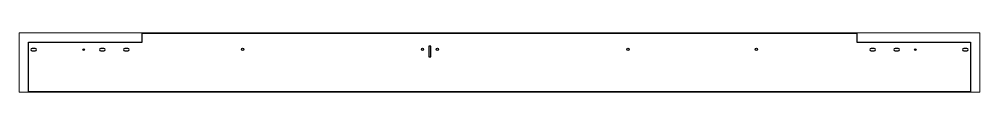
# Paper-space layout 'Layout1' of a CAD drawing. Header units: millimetres. Extents: x 0 to 257, y 90 to 105.
# The model-space entities are those that its viewports show. They can reach past a viewport. Long polylines and large blocks are cut down to what shows.
import ezdxf

# ---------------------------------------------------------------- set-up
doc = ezdxf.new("R2010")
doc.units = ezdxf.units.MM
doc.header["$LTSCALE"] = 25
doc.layers.add('3_Pezzi', color=7, linetype='Continuous')
doc.layers.add('5_Bulloni', color=7, linetype='Continuous')

msp = doc.modelspace()

# ---------------------------------------------------------------- linework, layer by layer
at = {"layer": '3_Pezzi', "color": 3, "linetype": 'Continuous'}
for p, q in [((459.6, 82), (459.6, 118)), ((459.6, 118), (3352.4, 118)), ((3352.4, 118), (3352.4, 82)), ((0, -118), (0, 82)), ((0, 82), (459.6, 82)), ((3352.4, 82), (3812, 82)), ((3812, 82), (3812, -118)), ((1628.5, 65.5), (1620.5, 65.5)), ((1620.5, 65.5), (1620.5, 23.5)), ((1628.5, 23.5), (1628.5, 65.5)), ((1620.5, 23.5), (1628.5, 23.5)), ((3812, -118), (0, -118))]:
    msp.add_line(p, q, dxfattribs=at)
at = {"layer": '5_Bulloni', "color": 4, "linetype": 'Continuous'}
for p, q in [((26.2, 57.1), (13.7, 57.1)), ((13.7, 46.6), (26.2, 46.6)), ((304.5, 57.1), (292, 57.1)), ((292, 46.6), (304.5, 46.6)), ((401.5, 57.1), (389, 57.1)), ((389, 46.6), (401.5, 46.6)), ((3422.9, 57.1), (3410.4, 57.1)), ((3410.4, 46.6), (3422.9, 46.6)), ((3519.9, 57.1), (3507.4, 57.1)), ((3507.4, 46.6), (3519.9, 46.6)), ((3798.2, 57.1), (3785.7, 57.1)), ((3785.7, 46.6), (3798.2, 46.6))]:
    msp.add_line(p, q, dxfattribs=at)
at = {"layer": '5_Bulloni', "color": 2, "linetype": 'Continuous'}
for centre, radius in [((223, 51.9), 3.25), ((866, 53.2), 4.5), ((866, 53.2), 4.5), ((1594.5, 53.2), 4.5), ((1594.5, 53.2), 4.5), ((1654.5, 53.2), 4.5), ((1654.5, 53.2), 4.5), ((2426, 53.2), 4.5), ((2426, 53.2), 4.5), ((2946, 53.2), 4.5), ((2946, 53.2), 4.5), ((3589, 51.9), 3.25)]:
    msp.add_circle(centre, radius, dxfattribs=at)
at = {"layer": '5_Bulloni', "color": 4, "linetype": 'Continuous'}
for centre, start, end in [((13.7, 51.9), 90, 270), ((26.2, 51.9), 270, 90), ((292, 51.9), 90, 270), ((304.5, 51.9), 270, 90), ((389, 51.9), 90, 270), ((401.5, 51.9), 270, 90), ((3410.4, 51.9), 90, 270), ((3422.9, 51.9), 270, 90), ((3507.4, 51.9), 90, 270), ((3519.9, 51.9), 270, 90), ((3785.7, 51.9), 90, 270), ((3798.2, 51.9), 270, 90)]:
    msp.add_arc(centre, 5.25, start, end, dxfattribs=at)

psp = doc.layouts.get("Layout1")

# ---------------------------------------------------------------- viewports
at = {"layer": '0'}
psp.add_viewport(center=(128.5, 97.5), size=(257, 15.91084), view_center_point=(1906, 0), view_height=240.71996, dxfattribs=at)

doc.saveas('drawing.dxf')
